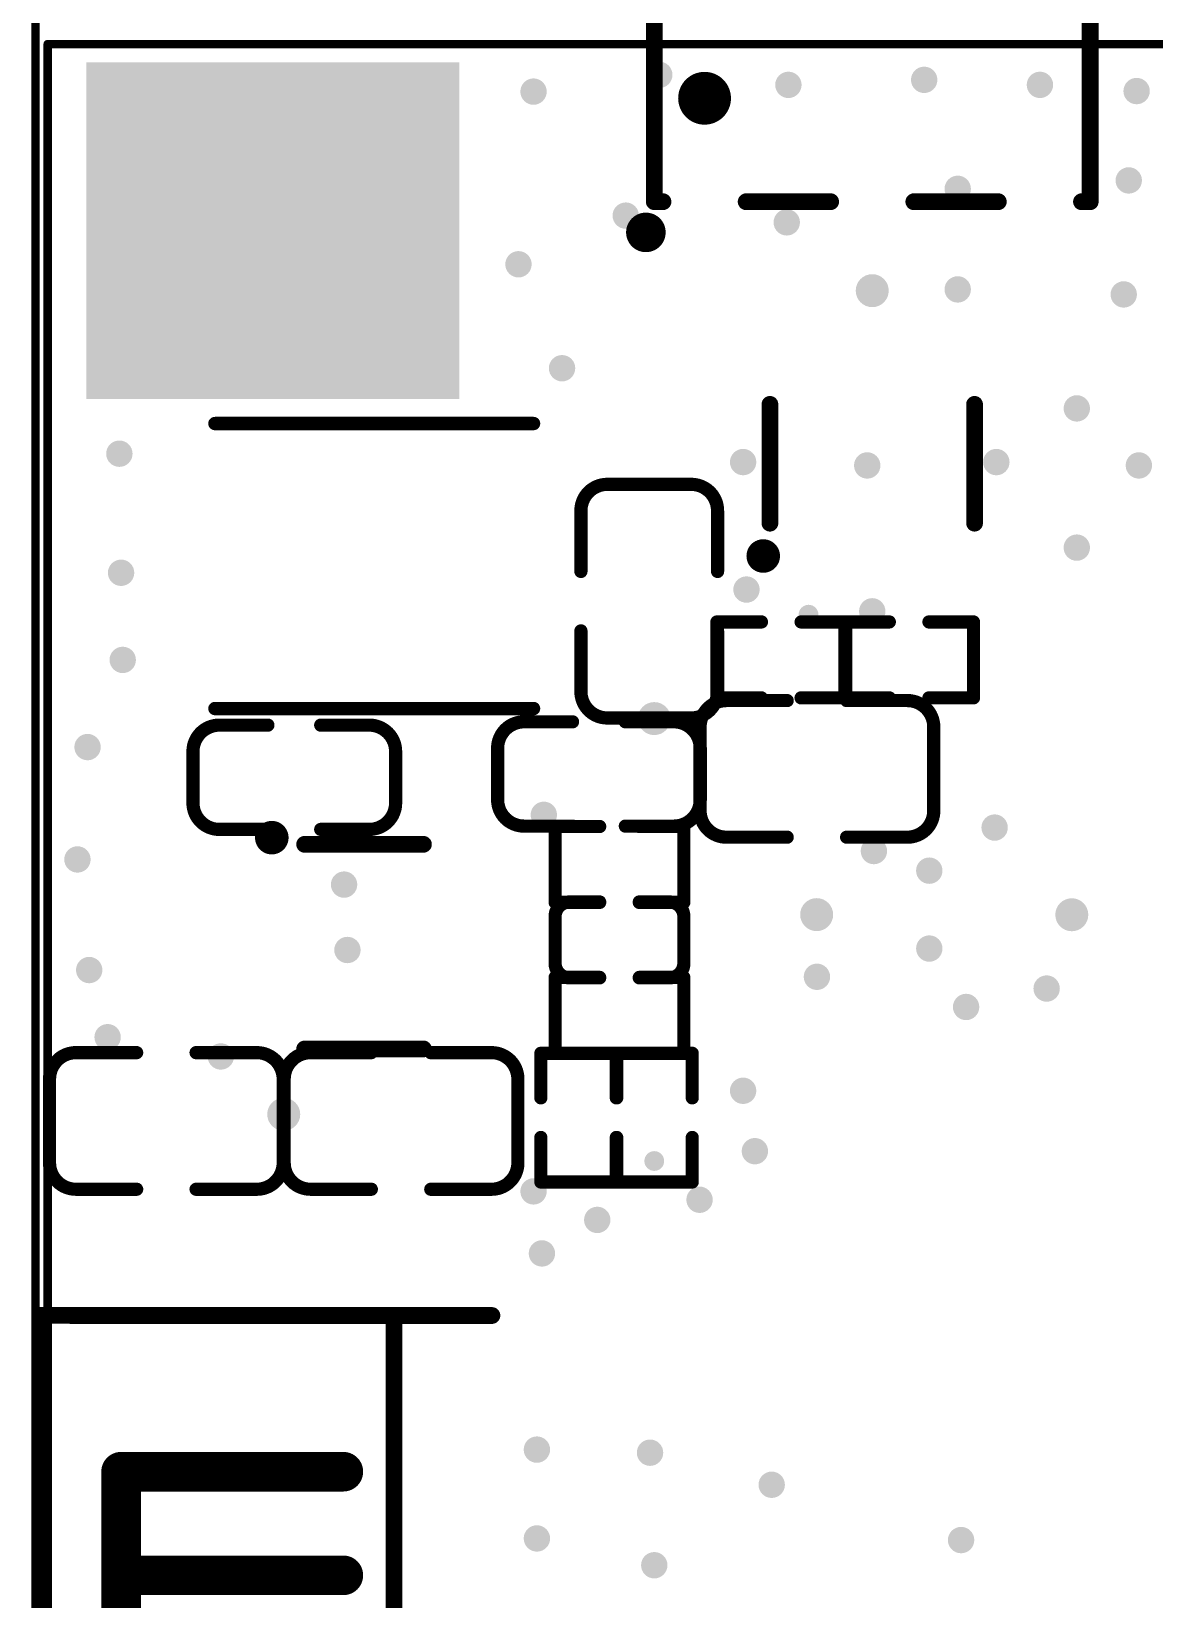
# Model space of a CAD drawing. Header units: millimetres. Extents: x -41 to 4, y -75 to 26.
# Drawn here: x -40.93 to -23.92, y -24.55 to -0.79 of the extents above; entities that cross this region are included whole.
import ezdxf

# ---------------------------------------------------------------- set-up
doc = ezdxf.new("R2010")
doc.units = ezdxf.units.MM
for name, color, linetype in [('KeepOutLayer', 6, 'Continuous'), ('MultiLayer', 9, 'Continuous'), ('PadHoleLayer', 156, 'Continuous'), ('TopOverlay', 2, 'Continuous'), ('ViaHoleLayer', 16, 'Continuous')]:
    doc.layers.add(name, color=color, linetype=linetype)

# ---------------------------------------------------------------- blocks, each defined once
blk = doc.blocks.new('LC_0805_C_15')
at = {"layer": 'TopOverlay', "const_width": 0.2}
for points in [[(-1.77, 0.635, -0.414214), (-1.37, 1.035)], [(1.37, 1.035, -0.414213), (1.77, 0.635)], [(-1.37, -1.035, -0.414213), (-1.77, -0.635)], [(1.77, -0.635, -0.414214), (1.37, -1.035)]]:
    blk.add_lwpolyline(points, format="xyb", dxfattribs=at)
for points in [[(-1.37, 1.035), (-0.45, 1.035)], [(0.45, 1.035), (1.37, 1.035)], [(-1.77, -0.635), (-1.77, 0.635)], [(1.77, -0.635), (1.77, 0.635)], [(-1.37, -1.035), (-0.45, -1.035)], [(0.45, -1.035), (1.37, -1.035)]]:
    blk.add_lwpolyline(points, dxfattribs=at)
at = {"layer": 'TopOverlay', "const_width": 0.1}
for points in [[(-1.42, 1.035, 1), (-1.32, 1.035, 1)], [(-1.42, 1.035, 1), (-1.32, 1.035, 1)], [(-0.5, 1.035, 1), (-0.4, 1.035, 1)], [(0.4, 1.035, 1), (0.5, 1.035, 1)], [(1.32, 1.035, 1), (1.42, 1.035, 1)], [(1.32, 1.035, 1), (1.42, 1.035, 1)], [(-1.82, 0.635, 1), (-1.72, 0.635, 1)], [(-1.82, 0.635, 1), (-1.72, 0.635, 1)], [(1.72, 0.635, 1), (1.82, 0.635, 1)], [(1.72, 0.635, 1), (1.82, 0.635, 1)], [(-1.82, -0.635, 1), (-1.72, -0.635, 1)], [(-1.82, -0.635, 1), (-1.72, -0.635, 1)], [(1.72, -0.635, 1), (1.82, -0.635, 1)], [(1.72, -0.635, 1), (1.82, -0.635, 1)], [(-1.42, -1.035, 1), (-1.32, -1.035, 1)], [(-1.42, -1.035, 1), (-1.32, -1.035, 1)], [(-0.5, -1.035, 1), (-0.4, -1.035, 1)], [(0.4, -1.035, 1), (0.5, -1.035, 1)], [(1.32, -1.035, 1), (1.42, -1.035, 1)], [(1.32, -1.035, 1), (1.42, -1.035, 1)]]:
    blk.add_lwpolyline(points, format="xyb", close=True, dxfattribs=at)
blk = doc.blocks.new('LC_0805_C_16')
at = {"layer": 'TopOverlay', "const_width": 0.2}
for points in [[(-1.77, 0.635, -0.414214), (-1.37, 1.035)], [(1.37, 1.035, -0.414213), (1.77, 0.635)], [(-1.37, -1.035, -0.414213), (-1.77, -0.635)], [(1.77, -0.635, -0.414214), (1.37, -1.035)]]:
    blk.add_lwpolyline(points, format="xyb", dxfattribs=at)
for points in [[(-0.45, 1.035), (-1.37, 1.035)], [(1.37, 1.035), (0.45, 1.035)], [(-1.77, 0.635), (-1.77, -0.635)], [(1.77, 0.635), (1.77, -0.635)], [(-0.45, -1.035), (-1.37, -1.035)], [(1.37, -1.035), (0.45, -1.035)]]:
    blk.add_lwpolyline(points, dxfattribs=at)
at = {"layer": 'TopOverlay', "const_width": 0.1}
for points in [[(-1.42, 1.035, 1), (-1.32, 1.035, 1)], [(-1.42, 1.035, 1), (-1.32, 1.035, 1)], [(-0.5, 1.035, 1), (-0.4, 1.035, 1)], [(0.4, 1.035, 1), (0.5, 1.035, 1)], [(1.32, 1.035, 1), (1.42, 1.035, 1)], [(1.32, 1.035, 1), (1.42, 1.035, 1)], [(-1.82, 0.635, 1), (-1.72, 0.635, 1)], [(-1.82, 0.635, 1), (-1.72, 0.635, 1)], [(1.72, 0.635, 1), (1.82, 0.635, 1)], [(1.72, 0.635, 1), (1.82, 0.635, 1)], [(-1.82, -0.635, 1), (-1.72, -0.635, 1)], [(-1.82, -0.635, 1), (-1.72, -0.635, 1)], [(1.72, -0.635, 1), (1.82, -0.635, 1)], [(1.72, -0.635, 1), (1.82, -0.635, 1)], [(-1.42, -1.035, 1), (-1.32, -1.035, 1)], [(-1.42, -1.035, 1), (-1.32, -1.035, 1)], [(-0.5, -1.035, 1), (-0.4, -1.035, 1)], [(0.4, -1.035, 1), (0.5, -1.035, 1)], [(1.32, -1.035, 1), (1.42, -1.035, 1)], [(1.32, -1.035, 1), (1.42, -1.035, 1)]]:
    blk.add_lwpolyline(points, format="xyb", close=True, dxfattribs=at)
blk = doc.blocks.new('LC_0805_C_17')
at = {"layer": 'TopOverlay', "const_width": 0.2}
for points in [[(-1.77, 0.635, -0.414214), (-1.37, 1.035)], [(1.37, 1.035, -0.414213), (1.77, 0.635)], [(-1.37, -1.035, -0.414213), (-1.77, -0.635)], [(1.77, -0.635, -0.414214), (1.37, -1.035)]]:
    blk.add_lwpolyline(points, format="xyb", dxfattribs=at)
for points in [[(-0.45, 1.035), (-1.37, 1.035)], [(1.37, 1.035), (0.45, 1.035)], [(-1.77, 0.635), (-1.77, -0.635)], [(1.77, 0.635), (1.77, -0.635)], [(-0.45, -1.035), (-1.37, -1.035)], [(1.37, -1.035), (0.45, -1.035)]]:
    blk.add_lwpolyline(points, dxfattribs=at)
at = {"layer": 'TopOverlay', "const_width": 0.1}
for points in [[(-1.42, 1.035, 1), (-1.32, 1.035, 1)], [(-1.42, 1.035, 1), (-1.32, 1.035, 1)], [(-0.5, 1.035, 1), (-0.4, 1.035, 1)], [(0.4, 1.035, 1), (0.5, 1.035, 1)], [(1.32, 1.035, 1), (1.42, 1.035, 1)], [(1.32, 1.035, 1), (1.42, 1.035, 1)], [(-1.82, 0.635, 1), (-1.72, 0.635, 1)], [(-1.82, 0.635, 1), (-1.72, 0.635, 1)], [(1.72, 0.635, 1), (1.82, 0.635, 1)], [(1.72, 0.635, 1), (1.82, 0.635, 1)], [(-1.82, -0.635, 1), (-1.72, -0.635, 1)], [(-1.82, -0.635, 1), (-1.72, -0.635, 1)], [(1.72, -0.635, 1), (1.82, -0.635, 1)], [(1.72, -0.635, 1), (1.82, -0.635, 1)], [(-1.42, -1.035, 1), (-1.32, -1.035, 1)], [(-1.42, -1.035, 1), (-1.32, -1.035, 1)], [(-0.5, -1.035, 1), (-0.4, -1.035, 1)], [(0.4, -1.035, 1), (0.5, -1.035, 1)], [(1.32, -1.035, 1), (1.42, -1.035, 1)], [(1.32, -1.035, 1), (1.42, -1.035, 1)]]:
    blk.add_lwpolyline(points, format="xyb", close=True, dxfattribs=at)
blk = doc.blocks.new('SOT_23_6_L2_9_W1_6_P0_95_LS2_8_BR_18')
at = {"layer": 'TopOverlay', "const_width": 0.254}
for points in [[(0.9, 1.55), (-0.9, 1.55)], [(0.9, -1.55), (-0.9, -1.55)]]:
    blk.add_lwpolyline(points, dxfattribs=at)
at = {"layer": 'TopOverlay'}
for points, const_width in [([(-0.964, 1.55, 1), (-0.837, 1.55, 1)], 0.127), ([(0.836, 1.55, 1), (0.963, 1.55, 1)], 0.127), ([(-0.964, -1.55, 1), (-0.837, -1.55, 1)], 0.127), ([(0.836, -1.55, 1), (0.963, -1.55, 1)], 0.127), ([(1.524, -1.651, 1), (1.27, -1.651, 1)], 0.254), ([(1.206, -1.651, 1), (1.333, -1.651, 1)], 0.127), ([(1.46, -1.651, 1), (1.587, -1.651, 1)], 0.127)]:
    blk.add_lwpolyline(points, format="xyb", close=True, dxfattribs=dict(at, const_width=const_width))
blk = doc.blocks.new('LC_0402_R_19')
at = {"layer": 'TopOverlay', "const_width": 0.2}
for points in [[(-0.975, 0.575), (-0.3, 0.575)], [(-0.975, -0.575), (-0.975, 0.575)], [(0.3, 0.575), (0.975, 0.575)], [(0.975, -0.575), (0.975, 0.575)], [(-0.975, -0.575), (-0.3, -0.575)], [(0.3, -0.575), (0.975, -0.575)]]:
    blk.add_lwpolyline(points, dxfattribs=at)
at = {"layer": 'TopOverlay', "const_width": 0.1}
for points in [[(-1.025, 0.575, 1), (-0.925, 0.575, 1)], [(-1.025, 0.575, 1), (-0.925, 0.575, 1)], [(-0.35, 0.575, 1), (-0.25, 0.575, 1)], [(0.25, 0.575, 1), (0.35, 0.575, 1)], [(0.925, 0.575, 1), (1.025, 0.575, 1)], [(0.925, 0.575, 1), (1.025, 0.575, 1)], [(-1.025, -0.575, 1), (-0.925, -0.575, 1)], [(-1.025, -0.575, 1), (-0.925, -0.575, 1)], [(-0.35, -0.575, 1), (-0.25, -0.575, 1)], [(0.25, -0.575, 1), (0.35, -0.575, 1)], [(0.925, -0.575, 1), (1.025, -0.575, 1)], [(0.925, -0.575, 1), (1.025, -0.575, 1)]]:
    blk.add_lwpolyline(points, format="xyb", close=True, dxfattribs=at)
blk = doc.blocks.new('LC_0402_R_20')
at = {"layer": 'TopOverlay', "const_width": 0.2}
for points in [[(-0.3, 0.575), (-0.975, 0.575)], [(-0.975, 0.575), (-0.975, -0.575)], [(0.975, 0.575), (0.3, 0.575)], [(0.975, 0.575), (0.975, -0.575)], [(-0.3, -0.575), (-0.975, -0.575)], [(0.975, -0.575), (0.3, -0.575)]]:
    blk.add_lwpolyline(points, dxfattribs=at)
at = {"layer": 'TopOverlay', "const_width": 0.1}
for points in [[(-1.025, 0.575, 1), (-0.925, 0.575, 1)], [(-1.025, 0.575, 1), (-0.925, 0.575, 1)], [(-0.35, 0.575, 1), (-0.25, 0.575, 1)], [(0.25, 0.575, 1), (0.35, 0.575, 1)], [(0.925, 0.575, 1), (1.025, 0.575, 1)], [(0.925, 0.575, 1), (1.025, 0.575, 1)], [(-1.025, -0.575, 1), (-0.925, -0.575, 1)], [(-1.025, -0.575, 1), (-0.925, -0.575, 1)], [(-0.35, -0.575, 1), (-0.25, -0.575, 1)], [(0.25, -0.575, 1), (0.35, -0.575, 1)], [(0.925, -0.575, 1), (1.025, -0.575, 1)], [(0.925, -0.575, 1), (1.025, -0.575, 1)]]:
    blk.add_lwpolyline(points, format="xyb", close=True, dxfattribs=at)
blk = doc.blocks.new('LC_0402_R_21')
at = {"layer": 'TopOverlay', "const_width": 0.2}
for points in [[(-0.3, 0.575), (-0.975, 0.575)], [(-0.975, -0.575), (-0.975, 0.575)], [(0.975, 0.575), (0.3, 0.575)], [(0.975, -0.575), (0.975, 0.575)], [(-0.3, -0.575), (-0.975, -0.575)], [(0.975, -0.575), (0.3, -0.575)]]:
    blk.add_lwpolyline(points, dxfattribs=at)
at = {"layer": 'TopOverlay', "const_width": 0.1}
for points in [[(-1.025, 0.575, 1), (-0.925, 0.575, 1)], [(-1.025, 0.575, 1), (-0.925, 0.575, 1)], [(-0.35, 0.575, 1), (-0.25, 0.575, 1)], [(0.25, 0.575, 1), (0.35, 0.575, 1)], [(0.925, 0.575, 1), (1.025, 0.575, 1)], [(0.925, 0.575, 1), (1.025, 0.575, 1)], [(-1.025, -0.575, 1), (-0.925, -0.575, 1)], [(-1.025, -0.575, 1), (-0.925, -0.575, 1)], [(-0.35, -0.575, 1), (-0.25, -0.575, 1)], [(0.25, -0.575, 1), (0.35, -0.575, 1)], [(0.925, -0.575, 1), (1.025, -0.575, 1)], [(0.925, -0.575, 1), (1.025, -0.575, 1)]]:
    blk.add_lwpolyline(points, format="xyb", close=True, dxfattribs=at)
blk = doc.blocks.new('LC_0402_R_22')
at = {"layer": 'TopOverlay', "const_width": 0.2}
for points in [[(-0.975, 0.575), (-0.3, 0.575)], [(-0.975, 0.575), (-0.975, -0.575)], [(0.3, 0.575), (0.975, 0.575)], [(0.975, 0.575), (0.975, -0.575)], [(-0.975, -0.575), (-0.3, -0.575)], [(0.3, -0.575), (0.975, -0.575)]]:
    blk.add_lwpolyline(points, dxfattribs=at)
at = {"layer": 'TopOverlay', "const_width": 0.1}
for points in [[(-1.025, 0.575, 1), (-0.925, 0.575, 1)], [(-1.025, 0.575, 1), (-0.925, 0.575, 1)], [(-0.35, 0.575, 1), (-0.25, 0.575, 1)], [(0.25, 0.575, 1), (0.35, 0.575, 1)], [(0.925, 0.575, 1), (1.025, 0.575, 1)], [(0.925, 0.575, 1), (1.025, 0.575, 1)], [(-1.025, -0.575, 1), (-0.925, -0.575, 1)], [(-1.025, -0.575, 1), (-0.925, -0.575, 1)], [(-0.35, -0.575, 1), (-0.25, -0.575, 1)], [(0.25, -0.575, 1), (0.35, -0.575, 1)], [(0.925, -0.575, 1), (1.025, -0.575, 1)], [(0.925, -0.575, 1), (1.025, -0.575, 1)]]:
    blk.add_lwpolyline(points, format="xyb", close=True, dxfattribs=at)
blk = doc.blocks.new('IND_SMD_L3_0_W3_0_SWPA3010S_23')
at = {"layer": 'TopOverlay', "const_width": 0.2032}
for points in [[(2.286, 2.159), (-2.54, 2.159)], [(2.286, -2.159), (-2.54, -2.159)]]:
    blk.add_lwpolyline(points, dxfattribs=at)
at = {"layer": 'TopOverlay', "const_width": 0.1016}
for points in [[(-2.5908, 2.159, 1), (-2.4892, 2.159, 1)], [(2.2352, 2.159, 1), (2.3368, 2.159, 1)], [(-2.5908, -2.159, 1), (-2.4892, -2.159, 1)], [(2.2352, -2.159, 1), (2.3368, -2.159, 1)]]:
    blk.add_lwpolyline(points, format="xyb", close=True, dxfattribs=at)
blk = doc.blocks.new('LC_0603_C_24')
at = {"layer": 'TopOverlay', "const_width": 0.2}
for points in [[(-1.535, 0.39, -0.414213), (-1.135, 0.79)], [(1.135, 0.79, -0.414213), (1.535, 0.39)], [(-1.135, -0.79, -0.414213), (-1.535, -0.39)], [(1.535, -0.39, -0.414213), (1.135, -0.79)]]:
    blk.add_lwpolyline(points, format="xyb", dxfattribs=at)
for points in [[(-1.135, 0.79), (-0.4, 0.79)], [(0.4, 0.79), (1.135, 0.79)], [(-1.535, -0.39), (-1.535, 0.39)], [(1.535, -0.39), (1.535, 0.39)], [(-1.135, -0.79), (-0.4, -0.79)], [(0.4, -0.79), (1.135, -0.79)]]:
    blk.add_lwpolyline(points, dxfattribs=at)
at = {"layer": 'TopOverlay', "const_width": 0.1}
for points in [[(-1.185, 0.79, 1), (-1.085, 0.79, 1)], [(-1.185, 0.79, 1), (-1.085, 0.79, 1)], [(-0.45, 0.79, 1), (-0.35, 0.79, 1)], [(0.35, 0.79, 1), (0.45, 0.79, 1)], [(1.085, 0.79, 1), (1.185, 0.79, 1)], [(1.085, 0.79, 1), (1.185, 0.79, 1)], [(-1.585, 0.39, 1), (-1.485, 0.39, 1)], [(-1.585, 0.39, 1), (-1.485, 0.39, 1)], [(1.485, 0.39, 1), (1.585, 0.39, 1)], [(1.485, 0.39, 1), (1.585, 0.39, 1)], [(-1.585, -0.39, 1), (-1.485, -0.39, 1)], [(-1.585, -0.39, 1), (-1.485, -0.39, 1)], [(1.485, -0.39, 1), (1.585, -0.39, 1)], [(1.485, -0.39, 1), (1.585, -0.39, 1)], [(-1.185, -0.79, 1), (-1.085, -0.79, 1)], [(-1.185, -0.79, 1), (-1.085, -0.79, 1)], [(-0.45, -0.79, 1), (-0.35, -0.79, 1)], [(0.35, -0.79, 1), (0.45, -0.79, 1)], [(1.085, -0.79, 1), (1.185, -0.79, 1)], [(1.085, -0.79, 1), (1.185, -0.79, 1)]]:
    blk.add_lwpolyline(points, format="xyb", close=True, dxfattribs=at)
blk = doc.blocks.new('LC_0402_C_25')
at = {"layer": 'TopOverlay', "const_width": 0.2}
for points in [[(-0.975, 0.355, -0.414214), (-0.755, 0.575)], [(0.755, 0.575, -0.414214), (0.975, 0.355)], [(-0.755, -0.575, -0.414214), (-0.975, -0.355)], [(0.975, -0.355, -0.414214), (0.755, -0.575)]]:
    blk.add_lwpolyline(points, format="xyb", dxfattribs=at)
at = {"layer": 'TopOverlay', "const_width": 0.1}
for points in [[(-0.805, 0.575, 1), (-0.705, 0.575, 1)], [(-0.8, 0.575, 1), (-0.7, 0.575, 1)], [(-0.35, 0.575, 1), (-0.25, 0.575, 1)], [(0.25, 0.575, 1), (0.35, 0.575, 1)], [(0.7, 0.575, 1), (0.8, 0.575, 1)], [(0.705, 0.575, 1), (0.805, 0.575, 1)], [(-1.025, 0.355, 1), (-0.925, 0.355, 1)], [(-1.025, 0.355, 1), (-0.925, 0.355, 1)], [(0.925, 0.355, 1), (1.025, 0.355, 1)], [(0.925, 0.355, 1), (1.025, 0.355, 1)], [(-1.025, -0.355, 1), (-0.925, -0.355, 1)], [(-1.025, -0.355, 1), (-0.925, -0.355, 1)], [(-0.805, -0.575, 1), (-0.705, -0.575, 1)], [(-0.8, -0.575, 1), (-0.7, -0.575, 1)], [(-0.35, -0.575, 1), (-0.25, -0.575, 1)], [(0.25, -0.575, 1), (0.35, -0.575, 1)], [(0.7, -0.575, 1), (0.8, -0.575, 1)], [(0.705, -0.575, 1), (0.805, -0.575, 1)], [(0.925, -0.355, 1), (1.025, -0.355, 1)], [(0.925, -0.355, 1), (1.025, -0.355, 1)]]:
    blk.add_lwpolyline(points, format="xyb", close=True, dxfattribs=at)
at = {"layer": 'TopOverlay', "const_width": 0.2}
for points in [[(-0.3, 0.575), (-0.75, 0.575)], [(0.75, 0.575), (0.3, 0.575)], [(-0.975, 0.355), (-0.975, -0.355)], [(0.975, 0.355), (0.975, -0.355)], [(-0.3, -0.575), (-0.75, -0.575)], [(0.75, -0.575), (0.3, -0.575)]]:
    blk.add_lwpolyline(points, dxfattribs=at)
blk = doc.blocks.new('LC_0805_C_26')
at = {"layer": 'TopOverlay', "const_width": 0.2}
for points in [[(-1.77, 0.635, -0.414214), (-1.37, 1.035)], [(1.37, 1.035, -0.414213), (1.77, 0.635)], [(-1.37, -1.035, -0.414213), (-1.77, -0.635)], [(1.77, -0.635, -0.414214), (1.37, -1.035)]]:
    blk.add_lwpolyline(points, format="xyb", dxfattribs=at)
for points in [[(-1.37, 1.035), (-0.45, 1.035)], [(0.45, 1.035), (1.37, 1.035)], [(-1.77, 0.635), (-1.77, -0.635)], [(1.77, 0.635), (1.77, -0.635)], [(-1.37, -1.035), (-0.45, -1.035)], [(0.45, -1.035), (1.37, -1.035)]]:
    blk.add_lwpolyline(points, dxfattribs=at)
at = {"layer": 'TopOverlay', "const_width": 0.1}
for points in [[(-1.42, 1.035, 1), (-1.32, 1.035, 1)], [(-1.42, 1.035, 1), (-1.32, 1.035, 1)], [(-0.5, 1.035, 1), (-0.4, 1.035, 1)], [(0.4, 1.035, 1), (0.5, 1.035, 1)], [(1.32, 1.035, 1), (1.42, 1.035, 1)], [(1.32, 1.035, 1), (1.42, 1.035, 1)], [(-1.82, 0.635, 1), (-1.72, 0.635, 1)], [(-1.82, 0.635, 1), (-1.72, 0.635, 1)], [(1.72, 0.635, 1), (1.82, 0.635, 1)], [(1.72, 0.635, 1), (1.82, 0.635, 1)], [(-1.82, -0.635, 1), (-1.72, -0.635, 1)], [(-1.82, -0.635, 1), (-1.72, -0.635, 1)], [(1.72, -0.635, 1), (1.82, -0.635, 1)], [(1.72, -0.635, 1), (1.82, -0.635, 1)], [(-1.42, -1.035, 1), (-1.32, -1.035, 1)], [(-1.42, -1.035, 1), (-1.32, -1.035, 1)], [(-0.5, -1.035, 1), (-0.4, -1.035, 1)], [(0.4, -1.035, 1), (0.5, -1.035, 1)], [(1.32, -1.035, 1), (1.42, -1.035, 1)], [(1.32, -1.035, 1), (1.42, -1.035, 1)]]:
    blk.add_lwpolyline(points, format="xyb", close=True, dxfattribs=at)
blk = doc.blocks.new('LC_0603_C_27')
at = {"layer": 'TopOverlay', "const_width": 0.2}
for points in [[(-1.535, 0.39, -0.414213), (-1.135, 0.79)], [(1.135, 0.79, -0.414213), (1.535, 0.39)], [(-1.135, -0.79, -0.414213), (-1.535, -0.39)], [(1.535, -0.39, -0.414213), (1.135, -0.79)]]:
    blk.add_lwpolyline(points, format="xyb", dxfattribs=at)
for points in [[(-0.4, 0.79), (-1.135, 0.79)], [(1.135, 0.79), (0.4, 0.79)], [(-1.535, 0.39), (-1.535, -0.39)], [(1.535, 0.39), (1.535, -0.39)], [(-0.4, -0.79), (-1.135, -0.79)], [(1.135, -0.79), (0.4, -0.79)]]:
    blk.add_lwpolyline(points, dxfattribs=at)
at = {"layer": 'TopOverlay', "const_width": 0.1}
for points in [[(-1.185, 0.79, 1), (-1.085, 0.79, 1)], [(-1.185, 0.79, 1), (-1.085, 0.79, 1)], [(-0.45, 0.79, 1), (-0.35, 0.79, 1)], [(0.35, 0.79, 1), (0.45, 0.79, 1)], [(1.085, 0.79, 1), (1.185, 0.79, 1)], [(1.085, 0.79, 1), (1.185, 0.79, 1)], [(-1.585, 0.39, 1), (-1.485, 0.39, 1)], [(-1.585, 0.39, 1), (-1.485, 0.39, 1)], [(1.485, 0.39, 1), (1.585, 0.39, 1)], [(1.485, 0.39, 1), (1.585, 0.39, 1)], [(-1.585, -0.39, 1), (-1.485, -0.39, 1)], [(-1.585, -0.39, 1), (-1.485, -0.39, 1)], [(1.485, -0.39, 1), (1.585, -0.39, 1)], [(1.485, -0.39, 1), (1.585, -0.39, 1)], [(-1.185, -0.79, 1), (-1.085, -0.79, 1)], [(-1.185, -0.79, 1), (-1.085, -0.79, 1)], [(-0.45, -0.79, 1), (-0.35, -0.79, 1)], [(0.35, -0.79, 1), (0.45, -0.79, 1)], [(1.085, -0.79, 1), (1.185, -0.79, 1)], [(1.085, -0.79, 1), (1.185, -0.79, 1)]]:
    blk.add_lwpolyline(points, format="xyb", close=True, dxfattribs=at)
blk = doc.blocks.new('SOT_23_6_L2_9_W1_6_P0_95_LS2_8_BR_40')
at = {"layer": 'TopOverlay', "const_width": 0.254}
for points in [[(0.9, 1.55), (-0.9, 1.55)], [(0.9, -1.55), (-0.9, -1.55)]]:
    blk.add_lwpolyline(points, dxfattribs=at)
at = {"layer": 'TopOverlay'}
for points, const_width in [([(-0.964, 1.55, 1), (-0.837, 1.55, 1)], 0.127), ([(0.836, 1.55, 1), (0.963, 1.55, 1)], 0.127), ([(-0.964, -1.55, 1), (-0.837, -1.55, 1)], 0.127), ([(0.836, -1.55, 1), (0.963, -1.55, 1)], 0.127), ([(1.524, -1.651, 1), (1.27, -1.651, 1)], 0.254), ([(1.206, -1.651, 1), (1.333, -1.651, 1)], 0.127), ([(1.46, -1.651, 1), (1.587, -1.651, 1)], 0.127)]:
    blk.add_lwpolyline(points, format="xyb", close=True, dxfattribs=dict(at, const_width=const_width))
blk = doc.blocks.new('WIFIM_SMD_ESP32_S32MB_42')
at = {"layer": 'TopOverlay'}
for points, const_width in [([(-8.763, 16.42), (9.274, 16.42)], 0.254), ([(-8.763, 16.42), (-8.763, 15.954)], 0.254), ([(9.274, 16.42), (9.274, 15.954)], 0.254), ([(-8.763, 15.954), (-8.763, 9.571)], 0.254), ([(9.271, 15.954), (9.271, 9.571)], 0.254), ([(-6.596, 15.19), (-6.596, 11.69)], 0.6), ([(-6.596, 15.19), (-4.096, 15.19)], 0.6), ([(-4.097, 15.189), (-4.097, 12.189)], 0.6), ([(-1.595, 15.189), (-1.595, 12.189)], 0.6), ([(-1.595, 15.189), (0.904, 15.189)], 0.6), ([(0.904, 15.189), (0.904, 12.189)], 0.6), ([(3.403, 15.189), (3.403, 12.189)], 0.6), ([(3.403, 15.189), (6.904, 15.189)], 0.6), ([(5.334, 15.189), (5.334, 11.822)], 0.6), ([(6.904, 15.189), (6.904, 11.822)], 0.6), ([(-4.097, 12.189), (-1.595, 12.189)], 0.6), ([(0.904, 12.189), (3.403, 12.189)], 0.6), ([(-8.763, 11.054), (9.271, 11.054)], 0.254), ([(-8.78, -8.198), (-8.78, -9.143)], 0.254), ([(8.873, -8.198), (8.873, -9.143)], 0.254), ([(-8.78, -9.143), (-7.637, -9.143)], 0.254), ([(7.603, -9.143), (8.873, -9.143)], 0.254)]:
    blk.add_lwpolyline(points, dxfattribs=dict(at, const_width=const_width))
for points, const_width in [([(-8.827, 16.42, 1), (-8.7, 16.42, 1)], 0.127), ([(-8.827, 16.42, 1), (-8.7, 16.42, 1)], 0.127), ([(9.21, 16.42, 1), (9.337, 16.42, 1)], 0.127), ([(9.21, 16.42, 1), (9.337, 16.42, 1)], 0.127), ([(-8.827, 15.954, 1), (-8.7, 15.954, 1)], 0.127), ([(-8.827, 15.954, 1), (-8.7, 15.954, 1)], 0.127), ([(9.207, 15.954, 1), (9.334, 15.954, 1)], 0.127), ([(9.21, 15.954, 1), (9.337, 15.954, 1)], 0.127), ([(-6.746, 15.19, 1), (-6.446, 15.19, 1)], 0.3), ([(-6.746, 15.19, 1), (-6.446, 15.19, 1)], 0.3), ([(-4.247, 15.189, 1), (-3.947, 15.189, 1)], 0.3), ([(-4.246, 15.19, 1), (-3.946, 15.19, 1)], 0.3), ([(-1.745, 15.189, 1), (-1.445, 15.189, 1)], 0.3), ([(-1.745, 15.189, 1), (-1.445, 15.189, 1)], 0.3), ([(0.754, 15.189, 1), (1.054, 15.189, 1)], 0.3), ([(0.754, 15.189, 1), (1.054, 15.189, 1)], 0.3), ([(3.253, 15.189, 1), (3.553, 15.189, 1)], 0.3), ([(3.253, 15.189, 1), (3.553, 15.189, 1)], 0.3), ([(5.184, 15.189, 1), (5.484, 15.189, 1)], 0.3), ([(6.754, 15.189, 1), (7.054, 15.189, 1)], 0.3), ([(6.754, 15.189, 1), (7.054, 15.189, 1)], 0.3), ([(-4.247, 12.189, 1), (-3.947, 12.189, 1)], 0.3), ([(-4.247, 12.189, 1), (-3.947, 12.189, 1)], 0.3), ([(-1.745, 12.189, 1), (-1.445, 12.189, 1)], 0.3), ([(-1.745, 12.189, 1), (-1.445, 12.189, 1)], 0.3), ([(0.754, 12.189, 1), (1.054, 12.189, 1)], 0.3), ([(0.754, 12.189, 1), (1.054, 12.189, 1)], 0.3), ([(3.253, 12.189, 1), (3.553, 12.189, 1)], 0.3), ([(3.253, 12.189, 1), (3.553, 12.189, 1)], 0.3), ([(5.184, 11.822, 1), (5.484, 11.822, 1)], 0.3), ([(6.754, 11.822, 1), (7.054, 11.822, 1)], 0.3), ([(-6.746, 11.69, 1), (-6.446, 11.69, 1)], 0.3), ([(-8.826, 11.054, 1), (-8.7, 11.054, 1)], 0.127), ([(9.207, 11.054, 1), (9.334, 11.054, 1)], 0.127), ([(-9.474, 10.012, 1), (-10.158, 10.012, 1)], 0.254), ([(-10.222, 10.012, 1), (-10.095, 10.012, 1)], 0.127), ([(-9.537, 10.012, 1), (-9.41, 10.012, 1)], 0.127), ([(-8.827, 9.571, 1), (-8.7, 9.571, 1)], 0.127), ([(9.207, 9.571, 1), (9.334, 9.571, 1)], 0.127), ([(-8.843, -8.198, 1), (-8.716, -8.198, 1)], 0.127), ([(8.81, -8.198, 1), (8.937, -8.198, 1)], 0.127), ([(-8.843, -9.143, 1), (-8.716, -9.143, 1)], 0.127), ([(-8.843, -9.143, 1), (-8.716, -9.143, 1)], 0.127), ([(-7.7, -9.143, 1), (-7.573, -9.143, 1)], 0.127), ([(7.54, -9.143, 1), (7.667, -9.143, 1)], 0.127), ([(8.81, -9.143, 1), (8.937, -9.143, 1)], 0.127), ([(8.81, -9.143, 1), (8.937, -9.143, 1)], 0.127)]:
    blk.add_lwpolyline(points, format="xyb", close=True, dxfattribs=dict(at, const_width=const_width))
blk = doc.blocks.new('XFMR_SMD_L7_5_W6_7_P2_54_LS7_7_BL_46')
at = {"layer": 'TopOverlay', "const_width": 0.254}
for points in [[(-3.302, 3.72618), (-3.16992, 3.72618)], [(-3.302, -3.72618), (-3.302, 3.72618)], [(-1.91008, 3.72618), (-0.62992, 3.72618)], [(0.62992, 3.72618), (1.91008, 3.72618)], [(3.16992, 3.72618), (3.302, 3.72618)], [(3.302, -3.72618), (3.302, 3.72618)], [(-3.302, -3.72618), (-3.16992, -3.72618)], [(-1.91008, -3.72618), (-0.62992, -3.72618)], [(0.62992, -3.72618), (1.91008, -3.72618)], [(3.16992, -3.72618), (3.302, -3.72618)]]:
    blk.add_lwpolyline(points, dxfattribs=at)
at = {"layer": 'TopOverlay'}
for points, const_width in [([(-3.3655, 3.72618, 1), (-3.2385, 3.72618, 1)], 0.127), ([(-3.3655, 3.72618, 1), (-3.2385, 3.72618, 1)], 0.127), ([(-3.23342, 3.72618, 1), (-3.10642, 3.72618, 1)], 0.127), ([(-1.97358, 3.72618, 1), (-1.84658, 3.72618, 1)], 0.127), ([(-0.69342, 3.72618, 1), (-0.56642, 3.72618, 1)], 0.127), ([(0.56642, 3.72618, 1), (0.69342, 3.72618, 1)], 0.127), ([(1.84658, 3.72618, 1), (1.97358, 3.72618, 1)], 0.127), ([(3.10642, 3.72618, 1), (3.23342, 3.72618, 1)], 0.127), ([(3.2385, 3.72618, 1), (3.3655, 3.72618, 1)], 0.127), ([(3.2385, 3.72618, 1), (3.3655, 3.72618, 1)], 0.127), ([(-2.33934, -2.159, 1), (-2.74066, -2.159, 1)], 0.39878), ([(-2.840355, -2.159, 1), (-2.640965, -2.159, 1)], 0.19939), ([(-2.439035, -2.159, 1), (-2.239645, -2.159, 1)], 0.19939), ([(-3.3655, -3.72618, 1), (-3.2385, -3.72618, 1)], 0.127), ([(-3.3655, -3.72618, 1), (-3.2385, -3.72618, 1)], 0.127), ([(-3.23342, -3.72618, 1), (-3.10642, -3.72618, 1)], 0.127), ([(-1.97358, -3.72618, 1), (-1.84658, -3.72618, 1)], 0.127), ([(-0.69342, -3.72618, 1), (-0.56642, -3.72618, 1)], 0.127), ([(0.56642, -3.72618, 1), (0.69342, -3.72618, 1)], 0.127), ([(1.84658, -3.72618, 1), (1.97358, -3.72618, 1)], 0.127), ([(3.10642, -3.72618, 1), (3.23342, -3.72618, 1)], 0.127), ([(3.2385, -3.72618, 1), (3.3655, -3.72618, 1)], 0.127), ([(3.2385, -3.72618, 1), (3.3655, -3.72618, 1)], 0.127), ([(-3.27914, -4.191, 1), (-3.57886, -4.191, 1)], 0.29972), ([(-3.65379, -4.191, 1), (-3.50393, -4.191, 1)], 0.14986), ([(-3.35407, -4.191, 1), (-3.20421, -4.191, 1)], 0.14986)]:
    blk.add_lwpolyline(points, format="xyb", close=True, dxfattribs=dict(at, const_width=const_width))
blk = doc.blocks.new('LC_0402_R_64')
at = {"layer": 'TopOverlay', "const_width": 0.2}
for points in [[(-0.975, 0.575), (-0.3, 0.575)], [(-0.975, -0.575), (-0.975, 0.575)], [(0.3, 0.575), (0.975, 0.575)], [(0.975, -0.575), (0.975, 0.575)], [(-0.975, -0.575), (-0.3, -0.575)], [(0.3, -0.575), (0.975, -0.575)]]:
    blk.add_lwpolyline(points, dxfattribs=at)
at = {"layer": 'TopOverlay', "const_width": 0.1}
for points in [[(-1.025, 0.575, 1), (-0.925, 0.575, 1)], [(-1.025, 0.575, 1), (-0.925, 0.575, 1)], [(-0.35, 0.575, 1), (-0.25, 0.575, 1)], [(0.25, 0.575, 1), (0.35, 0.575, 1)], [(0.925, 0.575, 1), (1.025, 0.575, 1)], [(0.925, 0.575, 1), (1.025, 0.575, 1)], [(-1.025, -0.575, 1), (-0.925, -0.575, 1)], [(-1.025, -0.575, 1), (-0.925, -0.575, 1)], [(-0.35, -0.575, 1), (-0.25, -0.575, 1)], [(0.25, -0.575, 1), (0.35, -0.575, 1)], [(0.925, -0.575, 1), (1.025, -0.575, 1)], [(0.925, -0.575, 1), (1.025, -0.575, 1)]]:
    blk.add_lwpolyline(points, format="xyb", close=True, dxfattribs=at)
blk = doc.blocks.new('MINI_PCLE_52P_74')
at = {"layer": 'MultiLayer'}
blk.add_hatch(color=9, dxfattribs=at).paths.add_polyline_path([(-14.875, 28.588), (-9.225, 28.588), (-9.225, 23.488), (-14.875, 23.488)])
at = {"layer": 'PadHoleLayer'}
h = blk.add_hatch(color=156, dxfattribs=at)
edge = h.paths.add_edge_path()
edge.add_arc((-12.05, 26.038), 1.4, 0, 360)
at = {"layer": 'TopOverlay', "const_width": 0.127}
for points in [[(-15.463, -18.737), (-15.463, 28.863)], [(-15.463, 28.863), (15.55, 28.863)]]:
    blk.add_lwpolyline(points, dxfattribs=at)
at = {"layer": 'TopOverlay', "const_width": 0.0635}
blk.add_lwpolyline([(-15.495, 28.863, 1), (-15.432, 28.863, 1)], format="xyb", close=True, dxfattribs=at)
blk.add_lwpolyline([(-15.495, 28.863, 1), (-15.432, 28.863, 1)], format="xyb", close=True, dxfattribs=at)
blk = doc.blocks.new('LC_0402_R_108')
at = {"layer": 'TopOverlay', "const_width": 0.2}
for points in [[(-0.975, -0.575), (-0.975, 0.575)], [(-0.975, 0.575), (-0.3, 0.575)], [(0.3, 0.575), (0.975, 0.575)], [(0.975, -0.575), (0.975, 0.575)], [(-0.975, -0.575), (-0.3, -0.575)], [(0.3, -0.575), (0.975, -0.575)]]:
    blk.add_lwpolyline(points, dxfattribs=at)
at = {"layer": 'TopOverlay', "const_width": 0.1}
for points in [[(-1.025, 0.575, 1), (-0.925, 0.575, 1)], [(-1.025, 0.575, 1), (-0.925, 0.575, 1)], [(-0.35, 0.575, 1), (-0.25, 0.575, 1)], [(0.25, 0.575, 1), (0.35, 0.575, 1)], [(0.925, 0.575, 1), (1.025, 0.575, 1)], [(0.925, 0.575, 1), (1.025, 0.575, 1)], [(-1.025, -0.575, 1), (-0.925, -0.575, 1)], [(-1.025, -0.575, 1), (-0.925, -0.575, 1)], [(-0.35, -0.575, 1), (-0.25, -0.575, 1)], [(0.25, -0.575, 1), (0.35, -0.575, 1)], [(0.925, -0.575, 1), (1.025, -0.575, 1)], [(0.925, -0.575, 1), (1.025, -0.575, 1)]]:
    blk.add_lwpolyline(points, format="xyb", close=True, dxfattribs=at)

msp = doc.modelspace()

# ---------------------------------------------------------------- hatches: boundary and pattern name
at = {"layer": 'ViaHoleLayer'}
h = msp.add_hatch(color=16, dxfattribs=at)
edge = h.paths.add_edge_path()
edge.add_arc((-31.42, -1.448), 0.2, 0, 360)
h = msp.add_hatch(color=16, dxfattribs=at)
edge = h.paths.add_edge_path()
edge.add_arc((-29.464, -1.6), 0.2, 0, 360)
h = msp.add_hatch(color=16, dxfattribs=at)
edge = h.paths.add_edge_path()
edge.add_arc((-27.407, -1.524), 0.2, 0, 360)
h = msp.add_hatch(color=16, dxfattribs=at)
edge = h.paths.add_edge_path()
edge.add_arc((-25.654, -1.6), 0.2, 0, 360)
h = msp.add_hatch(color=16, dxfattribs=at)
edge = h.paths.add_edge_path()
edge.add_arc((-33.325, -1.702), 0.2, 0, 360)
h = msp.add_hatch(color=16, dxfattribs=at)
edge = h.paths.add_edge_path()
edge.add_arc((-24.189, -1.694), 0.2, 0, 360)
h = msp.add_hatch(color=16, dxfattribs=at)
edge = h.paths.add_edge_path()
edge.add_arc((-24.308, -3.048), 0.2, 0, 360)
h = msp.add_hatch(color=16, dxfattribs=at)
edge = h.paths.add_edge_path()
edge.add_arc((-26.899, -3.175), 0.2, 0, 360)
h = msp.add_hatch(color=16, dxfattribs=at)
edge = h.paths.add_edge_path()
edge.add_arc((-31.928, -3.581), 0.2, 0, 360)
h = msp.add_hatch(color=16, dxfattribs=at)
edge = h.paths.add_edge_path()
edge.add_arc((-29.489, -3.683), 0.2, 0, 360)
h = msp.add_hatch(color=16, dxfattribs=at)
edge = h.paths.add_edge_path()
edge.add_arc((-33.553, -4.318), 0.2, 0, 360)
h = msp.add_hatch(color=16, dxfattribs=at)
edge = h.paths.add_edge_path()
edge.add_arc((-28.194, -4.718), 0.25, 0, 360)
h = msp.add_hatch(color=16, dxfattribs=at)
edge = h.paths.add_edge_path()
edge.add_arc((-26.899, -4.699), 0.2, 0, 360)
h = msp.add_hatch(color=16, dxfattribs=at)
edge = h.paths.add_edge_path()
edge.add_arc((-24.384, -4.775), 0.2, 0, 360)
h = msp.add_hatch(color=16, dxfattribs=at)
edge = h.paths.add_edge_path()
edge.add_arc((-32.893, -5.893), 0.2, 0, 360)
h = msp.add_hatch(color=16, dxfattribs=at)
edge = h.paths.add_edge_path()
edge.add_arc((-25.095, -6.502), 0.2, 0, 360)
h = msp.add_hatch(color=16, dxfattribs=at)
edge = h.paths.add_edge_path()
edge.add_arc((-39.599, -7.188), 0.2, 0, 360)
h = msp.add_hatch(color=16, dxfattribs=at)
edge = h.paths.add_edge_path()
edge.add_arc((-30.15, -7.315), 0.2, 0, 360)
h = msp.add_hatch(color=16, dxfattribs=at)
edge = h.paths.add_edge_path()
edge.add_arc((-26.314, -7.315), 0.2, 0, 360)
h = msp.add_hatch(color=16, dxfattribs=at)
edge = h.paths.add_edge_path()
edge.add_arc((-28.27, -7.366), 0.2, 0, 360)
h = msp.add_hatch(color=16, dxfattribs=at)
edge = h.paths.add_edge_path()
edge.add_arc((-24.155, -7.366), 0.2, 0, 360)
h = msp.add_hatch(color=16, dxfattribs=at)
edge = h.paths.add_edge_path()
edge.add_arc((-25.095, -8.611), 0.2, 0, 360)
h = msp.add_hatch(color=16, dxfattribs=at)
edge = h.paths.add_edge_path()
edge.add_arc((-39.573, -8.992), 0.2, 0, 360)
h = msp.add_hatch(color=16, dxfattribs=at)
edge = h.paths.add_edge_path()
edge.add_arc((-30.099, -9.246), 0.2, 0, 360)
h = msp.add_hatch(color=16, dxfattribs=at)
edge = h.paths.add_edge_path()
edge.add_arc((-29.159, -9.627), 0.15, 0, 360)
h = msp.add_hatch(color=16, dxfattribs=at)
edge = h.paths.add_edge_path()
edge.add_arc((-28.194, -9.576), 0.2, 0, 360)
h = msp.add_hatch(color=16, dxfattribs=at)
edge = h.paths.add_edge_path()
edge.add_arc((-39.548, -10.312), 0.2, 0, 360)
h = msp.add_hatch(color=16, dxfattribs=at)
edge = h.paths.add_edge_path()
edge.add_arc((-31.496, -11.201), 0.25, 0, 360)
h = msp.add_hatch(color=16, dxfattribs=at)
edge = h.paths.add_edge_path()
edge.add_arc((-40.081, -11.633), 0.2, 0, 360)
h = msp.add_hatch(color=16, dxfattribs=at)
edge = h.paths.add_edge_path()
edge.add_arc((-33.169, -12.659), 0.2, 0, 360)
h = msp.add_hatch(color=16, dxfattribs=at)
edge = h.paths.add_edge_path()
edge.add_arc((-26.34, -12.852), 0.2, 0, 360)
h = msp.add_hatch(color=16, dxfattribs=at)
edge = h.paths.add_edge_path()
edge.add_arc((-28.169, -13.208), 0.2, 0, 360)
h = msp.add_hatch(color=16, dxfattribs=at)
edge = h.paths.add_edge_path()
edge.add_arc((-40.234, -13.335), 0.2, 0, 360)
h = msp.add_hatch(color=16, dxfattribs=at)
edge = h.paths.add_edge_path()
edge.add_arc((-27.33, -13.505), 0.2, 0, 360)
h = msp.add_hatch(color=16, dxfattribs=at)
edge = h.paths.add_edge_path()
edge.add_arc((-36.195, -13.716), 0.2, 0, 360)
h = msp.add_hatch(color=16, dxfattribs=at)
edge = h.paths.add_edge_path()
edge.add_arc((-29.036, -14.171), 0.25, 0, 360)
h = msp.add_hatch(color=16, dxfattribs=at)
edge = h.paths.add_edge_path()
edge.add_arc((-25.171, -14.173), 0.25, 0, 360)
h = msp.add_hatch(color=16, dxfattribs=at)
edge = h.paths.add_edge_path()
edge.add_arc((-27.33, -14.685), 0.2, 0, 360)
h = msp.add_hatch(color=16, dxfattribs=at)
edge = h.paths.add_edge_path()
edge.add_arc((-36.144, -14.707), 0.2, 0, 360)
h = msp.add_hatch(color=16, dxfattribs=at)
edge = h.paths.add_edge_path()
edge.add_arc((-40.056, -15.011), 0.2, 0, 360)
h = msp.add_hatch(color=16, dxfattribs=at)
edge = h.paths.add_edge_path()
edge.add_arc((-29.032, -15.113), 0.2, 0, 360)
h = msp.add_hatch(color=16, dxfattribs=at)
edge = h.paths.add_edge_path()
edge.add_arc((-25.552, -15.291), 0.2, 0, 360)
h = msp.add_hatch(color=16, dxfattribs=at)
edge = h.paths.add_edge_path()
edge.add_arc((-26.772, -15.57), 0.2, 0, 360)
h = msp.add_hatch(color=16, dxfattribs=at)
edge = h.paths.add_edge_path()
edge.add_arc((-39.777, -16.028), 0.2, 0, 360)
h = msp.add_hatch(color=16, dxfattribs=at)
edge = h.paths.add_edge_path()
edge.add_arc((-38.062, -16.32), 0.2, 0, 360)
h = msp.add_hatch(color=16, dxfattribs=at)
edge = h.paths.add_edge_path()
edge.add_arc((-30.15, -16.84), 0.2, 0, 360)
h = msp.add_hatch(color=16, dxfattribs=at)
edge = h.paths.add_edge_path()
edge.add_arc((-37.109, -17.196), 0.25, 0, 360)
h = msp.add_hatch(color=16, dxfattribs=at)
edge = h.paths.add_edge_path()
edge.add_arc((-29.972, -17.755), 0.2, 0, 360)
h = msp.add_hatch(color=16, dxfattribs=at)
edge = h.paths.add_edge_path()
edge.add_arc((-31.496, -17.904), 0.15, 0, 360)
h = msp.add_hatch(color=16, dxfattribs=at)
edge = h.paths.add_edge_path()
edge.add_arc((-33.325, -18.364), 0.2, 0, 360)
h = msp.add_hatch(color=16, dxfattribs=at)
edge = h.paths.add_edge_path()
edge.add_arc((-30.81, -18.491), 0.2, 0, 360)
h = msp.add_hatch(color=16, dxfattribs=at)
edge = h.paths.add_edge_path()
edge.add_arc((-32.36, -18.796), 0.2, 0, 360)
h = msp.add_hatch(color=16, dxfattribs=at)
edge = h.paths.add_edge_path()
edge.add_arc((-33.198, -19.304), 0.2, 0, 360)
h = msp.add_hatch(color=16, dxfattribs=at)
edge = h.paths.add_edge_path()
edge.add_arc((-33.274, -22.276), 0.2, 0, 360)
h = msp.add_hatch(color=16, dxfattribs=at)
edge = h.paths.add_edge_path()
edge.add_arc((-31.56, -22.323), 0.2, 0, 360)
h = msp.add_hatch(color=16, dxfattribs=at)
edge = h.paths.add_edge_path()
edge.add_arc((-29.717, -22.809), 0.2, 0, 360)
h = msp.add_hatch(color=16, dxfattribs=at)
edge = h.paths.add_edge_path()
edge.add_arc((-33.274, -23.622), 0.2, 0, 360)
h = msp.add_hatch(color=16, dxfattribs=at)
edge = h.paths.add_edge_path()
edge.add_arc((-26.848, -23.647), 0.2, 0, 360)
h = msp.add_hatch(color=16, dxfattribs=at)
edge = h.paths.add_edge_path()
edge.add_arc((-31.496, -24.028), 0.2, 0, 360)

# ---------------------------------------------------------------- linework, layer by layer
at = {"layer": 'KeepOutLayer', "const_width": 0.127}
msp.add_lwpolyline([(-40.869, 23.825), (-40.869, -67.869)], dxfattribs=at)

# ---------------------------------------------------------------- block references
for name, p in [('XFMR_SMD_L7_5_W6_7_P2_54_LS7_7_BL_46', (-28.194, 0.356)), ('MINI_PCLE_52P_74', (-25.222, -29.845)), ('LC_0402_R_108', (-29.572, -10.312)), ('LC_0402_R_64', (-27.635, -10.312)), ('LC_0603_C_24', (-36.949, -12.09)), ('LC_0402_R_19', (-32.023, -15.697)), ('LC_0805_C_15', (-35.332, -17.297))]:
    msp.add_blockref(name, p)
for name, p, rotation in [('SOT_23_6_L2_9_W1_6_P0_95_LS2_8_BR_40', (-28.194, -7.341), 270), ('IND_SMD_L3_0_W3_0_SWPA3010S_23', (-35.865, -8.89), 180), ('LC_0805_C_26', (-31.572, -9.422), 90), ('LC_0805_C_17', (-29.032, -11.963), 180), ('LC_0603_C_27', (-32.334, -12.04), 180), ('SOT_23_6_L2_9_W1_6_P0_95_LS2_8_BR_18', (-35.893, -14.656), 180), ('LC_0402_R_20', (-32.023, -13.411), 180), ('LC_0402_C_25', (-32.023, -14.554), 180), ('LC_0805_C_16', (-38.887, -17.297), 180), ('LC_0402_R_21', (-32.639, -17.247), 270), ('LC_0402_R_22', (-31.496, -17.247), 90), ('WIFIM_SMD_ESP32_S32MB_42', (-24.384, -29.515), 90)]:
    msp.add_blockref(name, p, dxfattribs=dict(rotation=rotation))

doc.saveas('drawing.dxf')
